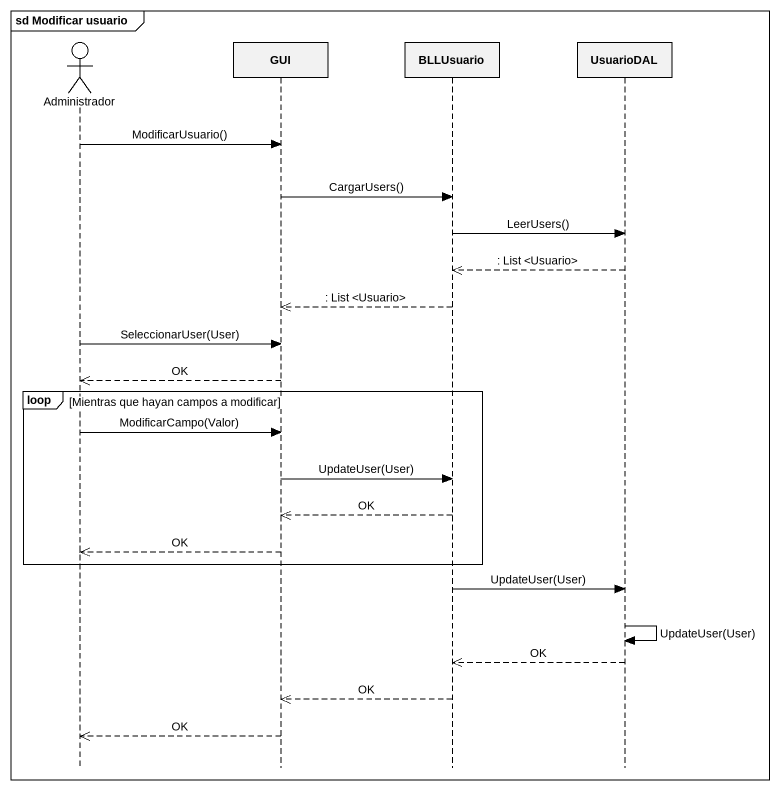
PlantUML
@startuml
mainframe sd Modificar usuario
hide footbox
actor Administrador
participant GUI
participant BLLUsuario
participant UsuarioDAL

Administrador -> GUI : ModificarUsuario()
GUI -> BLLUsuario : CargarUsers()
BLLUsuario -> UsuarioDAL : LeerUsers()
UsuarioDAL -->> BLLUsuario : : List <Usuario>
BLLUsuario -->> GUI : : List <Usuario>
Administrador -> GUI : SeleccionarUser(User)
GUI -->> Administrador : OK
loop Mientras que hayan campos a modificar
  Administrador -> GUI : ModificarCampo(Valor)
  GUI -> BLLUsuario : UpdateUser(User)
  BLLUsuario -->> GUI : OK
  GUI -->> Administrador : OK
end
BLLUsuario -> UsuarioDAL : UpdateUser(User)
UsuarioDAL -> UsuarioDAL : UpdateUser(User)
UsuarioDAL -->> BLLUsuario : OK
BLLUsuario -->> GUI : OK
GUI -->> Administrador : OK
@enduml
